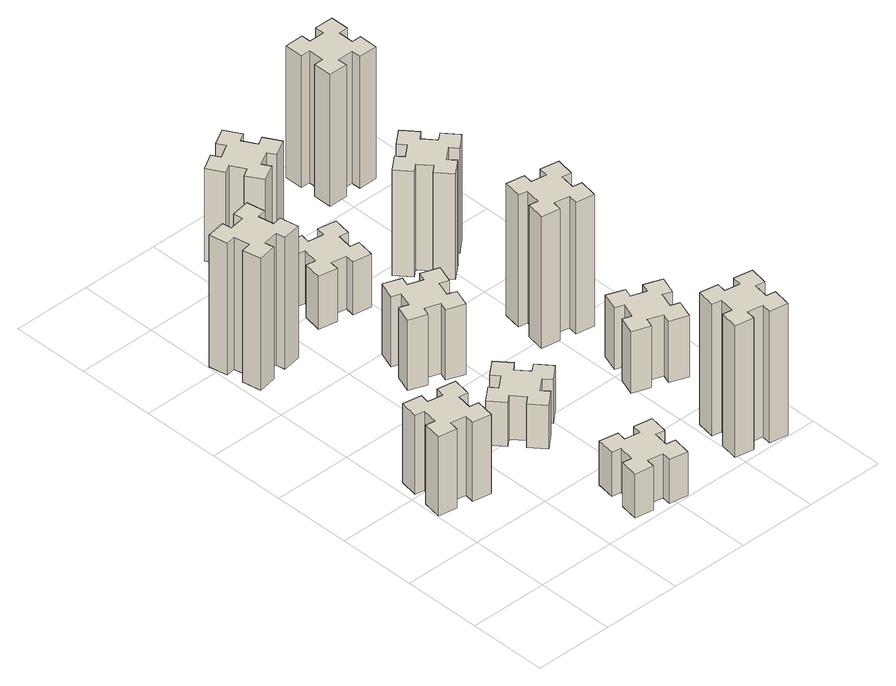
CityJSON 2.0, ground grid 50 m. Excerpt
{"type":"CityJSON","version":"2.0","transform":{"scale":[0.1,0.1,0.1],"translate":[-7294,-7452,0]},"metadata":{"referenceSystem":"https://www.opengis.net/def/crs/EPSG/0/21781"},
"CityObjects":{
"building1":{"type":"Building","attributes":{"class":"1000","function":"1000","usage":"1000","yearOfConstruction":2016,"roofType":"1000","measuredHeight":54,"storeysAboveGround":30,"storeysBelowGround":0},"geometry":[{"type":"Solid","lod":"1","boundaries":[[[[0,1,2,3,4,5,6,7,8,9,10,11,12,13,14,15,16,17,18,19]],[[17,16,20,21]],[[16,15,22,20]],[[15,14,23,22]],[[14,13,24,23]],[[13,12,25,24]],[[12,11,26,25]],[[11,10,27,26]],[[10,9,28,27]],[[9,8,29,28]],[[8,7,30,29]],[[7,6,31,30]],[[6,5,32,31]],[[5,4,33,32]],[[4,3,34,33]],[[3,2,35,34]],[[2,1,36,35]],[[1,0,37,36]],[[0,19,38,37]],[[19,18,39,38]],[[18,17,21,39]],[[24,25,26,27,28,29,30,31,32,33,34,35,36,37,38,39,21,20,22,23]]]]}]},
"building2":{"type":"Building","attributes":{"class":"1000","function":"1000","usage":"1000","yearOfConstruction":2016,"roofType":"1000","measuredHeight":90,"storeysAboveGround":30,"storeysBelowGround":0},"geometry":[{"type":"Solid","lod":"1","boundaries":[[[[40,41,42,43,44,45,46,47,48,49,50,51,52,53,54,55,56,57,58,59]],[[57,56,60,61]],[[56,55,62,60]],[[55,54,63,62]],[[54,53,64,63]],[[53,52,65,64]],[[52,51,66,65]],[[51,50,67,66]],[[50,49,68,67]],[[49,48,69,68]],[[48,47,70,69]],[[47,46,71,70]],[[46,45,72,71]],[[45,44,73,72]],[[44,43,74,73]],[[43,42,75,74]],[[42,41,76,75]],[[41,40,77,76]],[[40,59,78,77]],[[59,58,79,78]],[[58,57,61,79]],[[64,65,66,67,68,69,70,71,72,73,74,75,76,77,78,79,61,60,62,63]]]]}]},
"building3":{"type":"Building","attributes":{"class":"1000","function":"1000","usage":"1000","yearOfConstruction":2016,"roofType":"1000","measuredHeight":30,"storeysAboveGround":30,"storeysBelowGround":0},"geometry":[{"type":"Solid","lod":"1","boundaries":[[[[80,81,82,83,84,85,86,87,88,89,90,91,92,93,94,95,96,97,98,99]],[[97,96,100,101]],[[96,95,102,100]],[[95,94,103,102]],[[94,93,104,103]],[[93,92,105,104]],[[92,91,106,105]],[[91,90,107,106]],[[90,89,108,107]],[[89,88,109,108]],[[88,87,110,109]],[[87,86,111,110]],[[86,85,112,111]],[[85,84,113,112]],[[84,83,114,113]],[[83,82,115,114]],[[82,81,116,115]],[[81,80,117,116]],[[80,99,118,117]],[[99,98,119,118]],[[98,97,101,119]],[[104,105,106,107,108,109,110,111,112,113,114,115,116,117,118,119,101,100,102,103]]]]}]},
"building4":{"type":"Building","attributes":{"class":"1000","function":"1000","usage":"1000","yearOfConstruction":2016,"roofType":"1000","measuredHeight":30,"storeysAboveGround":30,"storeysBelowGround":0},"geometry":[{"type":"Solid","lod":"1","boundaries":[[[[120,121,122,123,124,125,126,127,128,129,130,131,132,133,134,135,136,137,138,139]],[[137,136,140,141]],[[136,135,142,140]],[[135,134,143,142]],[[134,133,144,143]],[[133,132,145,144]],[[132,131,146,145]],[[131,130,147,146]],[[130,129,148,147]],[[129,128,149,148]],[[128,127,150,149]],[[127,126,151,150]],[[126,125,152,151]],[[125,124,153,152]],[[124,123,154,153]],[[123,122,155,154]],[[122,121,156,155]],[[121,120,157,156]],[[120,139,158,157]],[[139,138,159,158]],[[138,137,141,159]],[[144,145,146,147,148,149,150,151,152,153,154,155,156,157,158,159,141,140,142,143]]]]}]},
"building5":{"type":"Building","attributes":{"class":"1000","function":"1000","usage":"1000","yearOfConstruction":2016,"roofType":"1000","measuredHeight":48,"storeysAboveGround":30,"storeysBelowGround":0},"geometry":[{"type":"Solid","lod":"1","boundaries":[[[[160,161,162,163,164,165,166,167,168,169,170,171,172,173,174,175,176,177,178,179]],[[177,176,180,181]],[[176,175,182,180]],[[175,174,183,182]],[[174,173,184,183]],[[173,172,185,184]],[[172,171,186,185]],[[171,170,187,186]],[[170,169,188,187]],[[169,168,189,188]],[[168,167,190,189]],[[167,166,191,190]],[[166,165,192,191]],[[165,164,193,192]],[[164,163,194,193]],[[163,162,195,194]],[[162,161,196,195]],[[161,160,197,196]],[[160,179,198,197]],[[179,178,199,198]],[[178,177,181,199]],[[184,185,186,187,188,189,190,191,192,193,194,195,196,197,198,199,181,180,182,183]]]]}]},
"building6":{"type":"Building","attributes":{"class":"1000","function":"1000","usage":"1000","yearOfConstruction":2016,"roofType":"1000","measuredHeight":36,"storeysAboveGround":30,"storeysBelowGround":0},"geometry":[{"type":"Solid","lod":"1","boundaries":[[[[200,201,202,203,204,205,206,207,208,209,210,211,212,213,214,215,216,217,218,219]],[[217,216,220,221]],[[216,215,222,220]],[[215,214,223,222]],[[214,213,224,223]],[[213,212,225,224]],[[212,211,226,225]],[[211,210,227,226]],[[210,209,228,227]],[[209,208,229,228]],[[208,207,230,229]],[[207,206,231,230]],[[206,205,232,231]],[[205,204,233,232]],[[204,203,234,233]],[[203,202,235,234]],[[202,201,236,235]],[[201,200,237,236]],[[200,219,238,237]],[[219,218,239,238]],[[218,217,221,239]],[[224,225,226,227,228,229,230,231,232,233,234,235,236,237,238,239,221,220,222,223]]]]}]},
"building7":{"type":"Building","attributes":{"class":"1000","function":"1000","usage":"1000","yearOfConstruction":2016,"roofType":"1000","measuredHeight":90,"storeysAboveGround":30,"storeysBelowGround":0},"geometry":[{"type":"Solid","lod":"1","boundaries":[[[[240,241,242,243,244,245,246,247,248,249,250,251,252,253,254,255,256,257,258,259]],[[257,256,260,261]],[[256,255,262,260]],[[255,254,263,262]],[[254,253,264,263]],[[253,252,265,264]],[[252,251,266,265]],[[251,250,267,266]],[[250,249,268,267]],[[249,248,269,268]],[[248,247,270,269]],[[247,246,271,270]],[[246,245,272,271]],[[245,244,273,272]],[[244,243,274,273]],[[243,242,275,274]],[[242,241,276,275]],[[241,240,277,276]],[[240,259,278,277]],[[259,258,279,278]],[[258,257,261,279]],[[264,265,266,267,268,269,270,271,272,273,274,275,276,277,278,279,261,260,262,263]]]]}]},
"building8":{"type":"Building","attributes":{"class":"1000","function":"1000","usage":"1000","yearOfConstruction":2016,"roofType":"1000","measuredHeight":63,"storeysAboveGround":30,"storeysBelowGround":0},"geometry":[{"type":"Solid","lod":"1","boundaries":[[[[280,281,282,283,284,285,286,287,288,289,290,291,292,293,294,295,296,297,298,299]],[[297,296,300,301]],[[296,295,302,300]],[[295,294,303,302]],[[294,293,304,303]],[[293,292,305,304]],[[292,291,306,305]],[[291,290,307,306]],[[290,289,308,307]],[[289,288,309,308]],[[288,287,310,309]],[[287,286,311,310]],[[286,285,312,311]],[[285,284,313,312]],[[284,283,314,313]],[[283,282,315,314]],[[282,281,316,315]],[[281,280,317,316]],[[280,299,318,317]],[[299,298,319,318]],[[298,297,301,319]],[[304,305,306,307,308,309,310,311,312,313,314,315,316,317,318,319,301,300,302,303]]]]}]},
"building9":{"type":"Building","attributes":{"class":"1000","function":"1000","usage":"1000","yearOfConstruction":2016,"roofType":"1000","measuredHeight":42,"storeysAboveGround":30,"storeysBelowGround":0},"geometry":[{"type":"Solid","lod":"1","boundaries":[[[[320,321,322,323,324,325,326,327,328,329,330,331,332,333,334,335,336,337,338,339]],[[337,336,340,341]],[[336,335,342,340]],[[335,334,343,342]],[[334,333,344,343]],[[333,332,345,344]],[[332,331,346,345]],[[331,330,347,346]],[[330,329,348,347]],[[329,328,349,348]],[[328,327,350,349]],[[327,326,351,350]],[[326,325,352,351]],[[325,324,353,352]],[[324,323,354,353]],[[323,322,355,354]],[[322,321,356,355]],[[321,320,357,356]],[[320,339,358,357]],[[339,338,359,358]],[[338,337,341,359]],[[344,345,346,347,348,349,350,351,352,353,354,355,356,357,358,359,341,340,342,343]]]]}]},
"building10":{"type":"Building","attributes":{"class":"1000","function":"1000","usage":"1000","yearOfConstruction":2016,"roofType":"1000","measuredHeight":90,"storeysAboveGround":30,"storeysBelowGround":0},"geometry":[{"type":"Solid","lod":"1","boundaries":[[[[360,361,362,363,364,365,366,367,368,369,370,371,372,373,374,375,376,377,378,379]],[[377,376,380,381]],[[376,375,382,380]],[[375,374,383,382]],[[374,373,384,383]],[[373,372,385,384]],[[372,371,386,385]],[[371,370,387,386]],[[370,369,388,387]],[[369,368,389,388]],[[368,367,390,389]],[[367,366,391,390]],[[366,365,392,391]],[[365,364,393,392]],[[364,363,394,393]],[[363,362,395,394]],[[362,361,396,395]],[[361,360,397,396]],[[360,379,398,397]],[[379,378,399,398]],[[378,377,381,399]],[[384,385,386,387,388,389,390,391,392,393,394,395,396,397,398,399,381,380,382,383]]]]}]},
"building11":{"type":"Building","attributes":{"class":"1000","function":"1000","usage":"1000","yearOfConstruction":2016,"roofType":"1000","measuredHeight":72,"storeysAboveGround":30,"storeysBelowGround":0},"geometry":[{"type":"Solid","lod":"1","boundaries":[[[[400,401,402,403,404,405,406,407,408,409,410,411,412,413,414,415,416,417,418,419]],[[417,416,420,421]],[[416,415,422,420]],[[415,414,423,422]],[[414,413,424,423]],[[413,412,425,424]],[[412,411,426,425]],[[411,410,427,426]],[[410,409,428,427]],[[409,408,429,428]],[[408,407,430,429]],[[407,406,431,430]],[[406,405,432,431]],[[405,404,433,432]],[[404,403,434,433]],[[403,402,435,434]],[[402,401,436,435]],[[401,400,437,436]],[[400,419,438,437]],[[419,418,439,438]],[[418,417,421,439]],[[424,425,426,427,428,429,430,431,432,433,434,435,436,437,438,439,421,420,422,423]]]]}]},
"building12":{"type":"Building","attributes":{"class":"1000","function":"1000","usage":"1000","yearOfConstruction":2016,"roofType":"1000","measuredHeight":90,"storeysAboveGround":30,"storeysBelowGround":0},"geometry":[{"type":"Solid","lod":"1","boundaries":[[[[440,441,442,443,444,445,446,447,448,449,450,451,452,453,454,455,456,457,458,459]],[[457,456,460,461]],[[456,455,462,460]],[[455,454,463,462]],[[454,453,464,463]],[[453,452,465,464]],[[452,451,466,465]],[[451,450,467,466]],[[450,449,468,467]],[[449,448,469,468]],[[448,447,470,469]],[[447,446,471,470]],[[446,445,472,471]],[[445,444,473,472]],[[444,443,474,473]],[[443,442,475,474]],[[442,441,476,475]],[[441,440,477,476]],[[440,459,478,477]],[[459,458,479,478]],[[458,457,461,479]],[[464,465,466,467,468,469,470,471,472,473,474,475,476,477,478,479,461,460,462,463]]]]}]}
},
"vertices":[
[305,877,0],[322,975,0],[381,965,0],[402,1083,0],[284,1104,0],[274,1045,0],[175,1062,0],[186,1121,0],[67,1142,0],[47,1024,0],[106,1014,0],[88,915,0],[29,926,0],[8,807,0],[127,787,0],[137,846,0],[235,828,0],[225,769,0],[343,748,0],[364,867,0],[235,828,540],[225,769,540],[137,846,540],[127,787,540],[8,807,540],[29,926,540],[88,915,540],[106,1014,540],[47,1024,540],[67,1142,540],[186,1121,540],[175,1062,540],[274,1045,540],[284,1104,540],[402,1083,540],[381,965,540],[322,975,540],[305,877,540],[364,867,540],[343,748,540],
[322,2395,0],[305,2494,0],[364,2504,0],[343,2622,0],[225,2601,0],[235,2542,0],[137,2525,0],[127,2584,0],[8,2563,0],[29,2445,0],[88,2455,0],[106,2357,0],[47,2347,0],[67,2228,0],[186,2249,0],[175,2308,0],[274,2326,0],[284,2267,0],[402,2287,0],[381,2406,0],[274,2326,900],[284,2267,900],[175,2308,900],[186,2249,900],[67,2228,900],[47,2347,900],[106,2357,900],[88,2455,900],[29,2445,900],[8,2563,900],[127,2584,900],[137,2525,900],[235,2542,900],[225,2601,900],[343,2622,900],[364,2504,900],[305,2494,900],[322,2395,900],[381,2406,900],[402,2287,900],
[846,274,0],[828,175,0],[769,186,0],[748,67,0],[867,47,0],[877,106,0],[975,88,0],[965,29,0],[1083,8,0],[1104,127,0],[1045,137,0],[1062,235,0],[1121,225,0],[1142,343,0],[1024,364,0],[1014,305,0],[915,322,0],[926,381,0],[807,402,0],[787,284,0],[915,322,300],[926,381,300],[1014,305,300],[1024,364,300],[1142,343,300],[1121,225,300],[1062,235,300],[1045,137,300],[1104,127,300],[1083,8,300],[965,29,300],[975,88,300],[877,106,300],[867,47,300],[748,67,300],[769,186,300],[828,175,300],[846,274,300],[787,284,300],[807,402,300],
[878,929,0],[954,993,0],[993,947,0],[1085,1024,0],[1008,1116,0],[962,1078,0],[897,1154,0],[943,1193,0],[866,1285,0],[774,1208,0],[813,1162,0],[736,1097,0],[698,1143,0],[606,1066,0],[683,974,0],[729,1013,0],[793,936,0],[747,898,0],[824,806,0],[916,883,0],[793,936,300],[747,898,300],[729,1013,300],[683,974,300],[606,1066,300],[698,1143,300],[736,1097,300],[813,1162,300],[774,1208,300],[866,1285,300],[943,1193,300],[897,1154,300],[962,1078,300],[1008,1116,300],[1085,1024,300],[993,947,300],[954,993,300],[878,929,300],[916,883,300],[824,806,300],
[932,1701,0],[966,1795,0],[1022,1774,0],[1063,1887,0],[950,1928,0],[930,1872,0],[836,1906,0],[857,1962,0],[744,2003,0],[703,1890,0],[759,1870,0],[725,1776,0],[669,1797,0],[627,1684,0],[740,1643,0],[761,1699,0],[855,1665,0],[834,1609,0],[947,1567,0],[988,1680,0],[855,1665,480],[834,1609,480],[761,1699,480],[740,1643,480],[627,1684,480],[669,1797,480],[725,1776,480],[759,1870,480],[703,1890,480],[744,2003,480],[857,1962,480],[836,1906,480],[930,1872,480],[950,1928,480],[1063,1887,480],[1022,1774,480],[966,1795,480],[932,1701,480],[988,1680,480],[947,1567,480],
[914,2625,0],[815,2642,0],[826,2701,0],[707,2722,0],[687,2604,0],[746,2594,0],[728,2495,0],[669,2506,0],[648,2387,0],[767,2367,0],[777,2426,0],[875,2408,0],[865,2349,0],[983,2328,0],[1004,2447,0],[945,2457,0],[962,2555,0],[1021,2545,0],[1042,2663,0],[924,2684,0],[962,2555,360],[1021,2545,360],[945,2457,360],[1004,2447,360],[983,2328,360],[865,2349,360],[875,2408,360],[777,2426,360],[767,2367,360],[648,2387,360],[669,2506,360],[728,2495,360],[746,2594,360],[687,2604,360],[707,2722,360],[826,2701,360],[815,2642,360],[914,2625,360],[924,2684,360],[1042,2663,360],
[1754,305,0],[1655,322,0],[1666,381,0],[1547,402,0],[1527,284,0],[1586,274,0],[1568,175,0],[1509,186,0],[1488,67,0],[1607,47,0],[1617,106,0],[1715,88,0],[1705,29,0],[1823,8,0],[1844,127,0],[1785,137,0],[1802,235,0],[1861,225,0],[1882,343,0],[1764,364,0],[1802,235,900],[1861,225,900],[1785,137,900],[1844,127,900],[1823,8,900],[1705,29,900],[1715,88,900],[1617,106,900],[1607,47,900],[1488,67,900],[1509,186,900],[1568,175,900],[1586,274,900],[1527,284,900],[1547,402,900],[1666,381,900],[1655,322,900],[1754,305,900],[1764,364,900],[1882,343,900],
[966,3177,0],[916,3264,0],[968,3294,0],[908,3398,0],[804,3338,0],[834,3286,0],[747,3236,0],[717,3288,0],[613,3228,0],[673,3124,0],[725,3154,0],[775,3067,0],[723,3037,0],[783,2933,0],[887,2993,0],[857,3045,0],[944,3095,0],[974,3043,0],[1078,3103,0],[1018,3207,0],[944,3095,630],[974,3043,630],[857,3045,630],[887,2993,630],[783,2933,630],[723,3037,630],[775,3067,630],[725,3154,630],[673,3124,630],[613,3228,630],[717,3288,630],[747,3236,630],[834,3286,630],[804,3338,630],[908,3398,630],[968,3294,630],[916,3264,630],[966,3177,630],[1018,3207,630],[1078,3103,630],
[1601,859,0],[1695,825,0],[1674,769,0],[1787,727,0],[1828,840,0],[1772,861,0],[1806,955,0],[1862,934,0],[1903,1047,0],[1790,1088,0],[1770,1032,0],[1676,1066,0],[1697,1122,0],[1584,1163,0],[1543,1050,0],[1599,1030,0],[1565,936,0],[1509,957,0],[1467,844,0],[1580,803,0],[1565,936,420],[1509,957,420],[1599,1030,420],[1543,1050,420],[1584,1163,420],[1697,1122,420],[1676,1066,420],[1770,1032,420],[1790,1088,420],[1903,1047,420],[1862,934,420],[1806,955,420],[1772,861,420],[1828,840,420],[1787,727,420],[1674,769,420],[1695,825,420],[1601,859,420],[1580,803,420],[1467,844,420],
[1517,1486,0],[1615,1468,0],[1605,1409,0],[1723,1388,0],[1744,1507,0],[1685,1517,0],[1702,1615,0],[1761,1605,0],[1782,1723,0],[1664,1744,0],[1654,1685,0],[1555,1702,0],[1566,1761,0],[1447,1782,0],[1427,1664,0],[1486,1654,0],[1468,1555,0],[1409,1566,0],[1388,1447,0],[1507,1427,0],[1468,1555,900],[1409,1566,900],[1486,1654,900],[1427,1664,900],[1447,1782,900],[1566,1761,900],[1555,1702,900],[1654,1685,900],[1664,1744,900],[1782,1723,900],[1761,1605,900],[1702,1615,900],[1685,1517,900],[1744,1507,900],[1723,1388,900],[1605,1409,900],[1615,1468,900],[1517,1486,900],[1507,1427,900],[1388,1447,900],
[1369,2393,0],[1433,2316,0],[1387,2278,0],[1464,2186,0],[1556,2263,0],[1518,2309,0],[1594,2373,0],[1633,2327,0],[1725,2404,0],[1648,2496,0],[1602,2458,0],[1537,2534,0],[1583,2573,0],[1506,2665,0],[1414,2588,0],[1453,2542,0],[1376,2477,0],[1338,2523,0],[1246,2446,0],[1323,2354,0],[1376,2477,720],[1338,2523,720],[1453,2542,720],[1414,2588,720],[1506,2665,720],[1583,2573,720],[1537,2534,720],[1602,2458,720],[1648,2496,720],[1725,2404,720],[1633,2327,720],[1594,2373,720],[1518,2309,720],[1556,2263,720],[1464,2186,720],[1387,2278,720],[1433,2316,720],[1369,2393,720],[1323,2354,720],[1246,2446,720],
[1535,3155,0],[1635,3155,0],[1635,3095,0],[1755,3095,0],[1755,3215,0],[1695,3215,0],[1695,3315,0],[1755,3315,0],[1755,3435,0],[1635,3435,0],[1635,3375,0],[1535,3375,0],[1535,3435,0],[1415,3435,0],[1415,3315,0],[1475,3315,0],[1475,3215,0],[1415,3215,0],[1415,3095,0],[1535,3095,0],[1475,3215,900],[1415,3215,900],[1475,3315,900],[1415,3315,900],[1415,3435,900],[1535,3435,900],[1535,3375,900],[1635,3375,900],[1635,3435,900],[1755,3435,900],[1755,3315,900],[1695,3315,900],[1695,3215,900],[1755,3215,900],[1755,3095,900],[1635,3095,900],[1635,3155,900],[1535,3155,900],[1535,3095,900],[1415,3095,900]
]}
